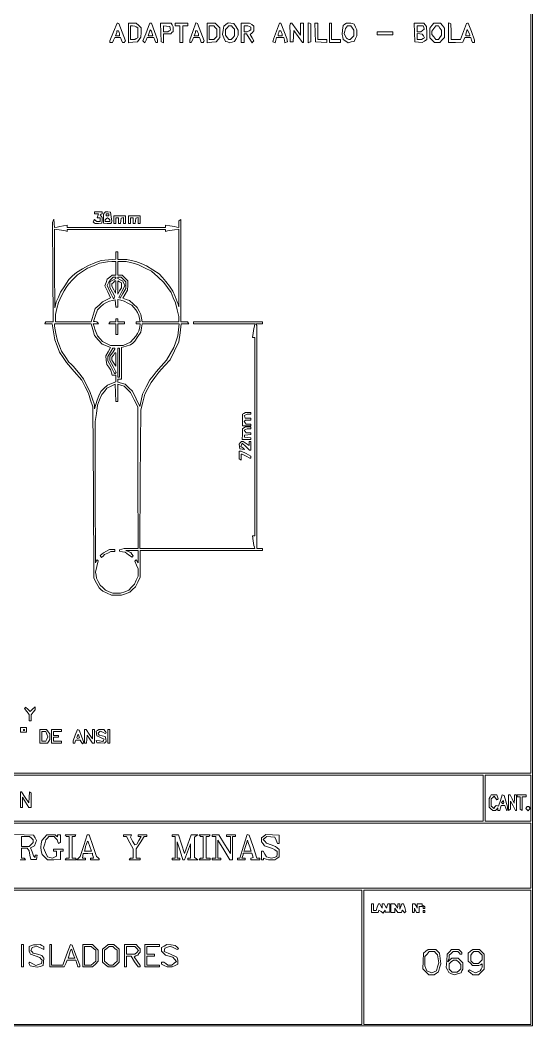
# Paper-space layout 'AN-14-DGE-069' of a CAD drawing. Header units: metres, sheet in millimetres. Extents: x 12 to 194, y 4 to 291.
# Drawn here: x 126.7 to 193.5, y 25.2 to 156.2 of the extents above; entities that cross this region are included whole.
import ezdxf

# ---------------------------------------------------------------- set-up
doc = ezdxf.new("R2010")
doc.units = ezdxf.units.M
doc.layers.add('DGE_CONTORNOS', color=7, linetype='Continuous', lineweight=0)
doc.layers.add('DGE_DATOS', color=7, linetype='Continuous', lineweight=0)

# ---------------------------------------------------------------- blocks, each defined once
blk = doc.blocks.new('LP_REF_DGE_MT_069')
at = {"layer": 'DGE_CONTORNOS'}
for points in [[(30.21, 147.41), (30.24, 25.21), (111.85, 25.21), (193.47, 25.21), (193.5, 147.41), (193.53, 269.61), (111.85, 269.61), (30.18, 269.61)], [(193.28, 163.73), (193.28, 58.1), (118.51, 58.1), (43.74, 58.1), (43.74, 163.73), (43.74, 269.36), (118.51, 269.36), (193.28, 269.36)], [(138.87, 154.66), (138.4, 153.51), (138.4, 153.39), (138.4, 153.27), (138.57, 153.27), (138.74, 153.27), (138.89, 153.59), (139.03, 153.91), (139.42, 153.91), (139.8, 153.91), (139.92, 153.59), (140.05, 153.27), (140.17, 153.27), (140.29, 153.27), (140.36, 153.39), (140.43, 153.5), (140, 154.62), (139.57, 155.74), (139.45, 155.77), (139.34, 155.81)], [(139.59, 154.59), (139.67, 154.39), (139.67, 154.28), (139.67, 154.16), (139.4, 154.16), (139.14, 154.16), (139.21, 154.36), (139.29, 154.56), (139.29, 154.68), (139.29, 154.79), (139.4, 154.79), (139.52, 154.79)], [(140.81, 154.52), (140.81, 153.24), (141.4, 153.31), (141.99, 153.37), (142.22, 153.67), (142.45, 153.97), (142.46, 154.58), (142.46, 155.19), (142.15, 155.5), (141.84, 155.81), (141.32, 155.81), (140.81, 155.81)], [(141.83, 155.3), (142.02, 155.18), (142.02, 154.54), (142.02, 153.9), (141.83, 153.78), (141.64, 153.66), (141.35, 153.65), (141.07, 153.65), (141.07, 154.54), (141.07, 155.43), (141.35, 155.43), (141.64, 155.42)], [(143.51, 155.59), (143.43, 155.36), (143.07, 154.42), (142.71, 153.47), (142.83, 153.35), (142.95, 153.23), (143.11, 153.57), (143.26, 153.91), (143.69, 153.91), (144.11, 153.91), (144.26, 153.59), (144.4, 153.27), (144.51, 153.27), (144.61, 153.27), (144.61, 153.45), (144.61, 153.63), (144.22, 154.72), (143.82, 155.81), (143.71, 155.81), (143.59, 155.81)], [(143.91, 154.44), (144, 154.16), (143.68, 154.16), (143.37, 154.16), (143.51, 154.54), (143.65, 154.92), (143.74, 154.82), (143.82, 154.73)], [(145.02, 154.58), (145.06, 153.36), (145.22, 153.3), (145.37, 153.25), (145.37, 153.83), (145.37, 154.41), (145.86, 154.41), (146.34, 154.41), (146.49, 154.57), (146.64, 154.72), (146.64, 155.02), (146.64, 155.32), (146.51, 155.56), (146.38, 155.81), (145.68, 155.81), (144.98, 155.81)], [(146.24, 155.13), (146.29, 154.89), (146.12, 154.78), (145.94, 154.67), (145.66, 154.67), (145.37, 154.67), (145.37, 155.05), (145.37, 155.44), (145.78, 155.4), (146.2, 155.36)], [(146.89, 155.62), (146.89, 155.43), (147.21, 155.43), (147.53, 155.43), (147.53, 154.35), (147.53, 153.27), (147.72, 153.27), (147.91, 153.27), (147.91, 154.35), (147.91, 155.43), (148.23, 155.43), (148.54, 155.43), (148.54, 155.62), (148.54, 155.81), (147.72, 155.81), (146.89, 155.81)], [(149.19, 154.72), (148.8, 153.63), (148.8, 153.45), (148.8, 153.27), (148.9, 153.27), (149.01, 153.27), (149.15, 153.59), (149.3, 153.91), (149.68, 153.91), (150.07, 153.91), (150.19, 153.59), (150.31, 153.27), (150.43, 153.27), (150.55, 153.27), (150.63, 153.39), (150.7, 153.5), (150.26, 154.62), (149.83, 155.74), (149.71, 155.78), (149.59, 155.82)], [(149.86, 154.59), (149.94, 154.39), (149.94, 154.28), (149.94, 154.16), (149.67, 154.16), (149.4, 154.16), (149.48, 154.36), (149.56, 154.56), (149.56, 154.68), (149.56, 154.79), (149.67, 154.79), (149.78, 154.79)], [(151.08, 154.52), (151.08, 153.24), (151.67, 153.31), (152.27, 153.37), (152.5, 153.65), (152.72, 153.93), (152.72, 154.56), (152.72, 155.19), (152.41, 155.5), (152.1, 155.81), (151.59, 155.81), (151.08, 155.81)], [(152.14, 155.23), (152.34, 155.03), (152.34, 154.54), (152.34, 154.05), (152.14, 153.85), (151.95, 153.65), (151.64, 153.65), (151.33, 153.65), (151.33, 154.54), (151.33, 155.43), (151.64, 155.43), (151.95, 155.43)], [(153.52, 155.62), (153.25, 155.42), (153.16, 154.88), (153.08, 154.33), (153.27, 153.88), (153.46, 153.42), (153.74, 153.34), (154.01, 153.25), (154.32, 153.33), (154.63, 153.41), (154.88, 153.81), (155.13, 154.22), (155.13, 154.55), (155.13, 154.88), (154.84, 155.31), (154.55, 155.74), (154.18, 155.78), (153.8, 155.82)], [(154.43, 155.23), (154.63, 155.03), (154.63, 154.57), (154.63, 154.12), (154.42, 153.88), (154.21, 153.65), (154.04, 153.65), (153.88, 153.65), (153.68, 153.93), (153.48, 154.22), (153.48, 154.59), (153.48, 154.96), (153.69, 155.2), (153.9, 155.43), (154.07, 155.43), (154.23, 155.43)], [(155.51, 154.54), (155.51, 153.27), (155.7, 153.27), (155.89, 153.27), (155.89, 153.84), (155.89, 154.41), (156.05, 154.41), (156.21, 154.41), (156.57, 153.83), (156.92, 153.24), (157.05, 153.36), (157.18, 153.49), (156.93, 153.9), (156.68, 154.31), (156.92, 154.55), (157.16, 154.79), (157.16, 155.1), (157.16, 155.41), (156.88, 155.61), (156.6, 155.81), (156.05, 155.81), (155.51, 155.81)], [(156.58, 155.35), (156.78, 155.27), (156.78, 155.1), (156.78, 154.93), (156.53, 154.8), (156.29, 154.67), (156.09, 154.67), (155.89, 154.67), (155.89, 155.05), (155.89, 155.43), (156.14, 155.43), (156.38, 155.43)], [(160.1, 154.76), (159.71, 153.72), (159.67, 153.54), (159.63, 153.37), (159.78, 153.31), (159.94, 153.25), (160.02, 153.58), (160.1, 153.91), (160.58, 153.91), (161.06, 153.91), (161.14, 153.58), (161.22, 153.25), (161.38, 153.31), (161.53, 153.36), (161.49, 153.58), (161.45, 153.8), (161.07, 154.8), (160.69, 155.81), (160.59, 155.81), (160.49, 155.81)], [(160.76, 154.59), (160.83, 154.39), (160.83, 154.28), (160.83, 154.16), (160.58, 154.16), (160.33, 154.16), (160.33, 154.28), (160.33, 154.39), (160.4, 154.59), (160.48, 154.79), (160.58, 154.79), (160.68, 154.79)], [(161.9, 155.64), (161.84, 155.47), (161.88, 154.4), (161.91, 153.34), (162.1, 153.34), (162.29, 153.34), (162.33, 154.08), (162.37, 154.83), (162.93, 154.05), (163.5, 153.27), (163.56, 153.27), (163.62, 153.27), (163.62, 154.54), (163.62, 155.81), (163.43, 155.81), (163.24, 155.81), (163.24, 155.02), (163.24, 154.24), (162.67, 155.02), (162.1, 155.81), (162.03, 155.81), (161.97, 155.81)], [(164.26, 154.54), (164.26, 153.25), (164.42, 153.3), (164.57, 153.36), (164.57, 154.54), (164.57, 155.72), (164.42, 155.78), (164.26, 155.83)], [(165.17, 154.57), (165.21, 153.34), (165.94, 153.3), (166.66, 153.26), (166.66, 153.46), (166.66, 153.65), (166.09, 153.65), (165.52, 153.65), (165.52, 154.73), (165.52, 155.81), (165.33, 155.81), (165.13, 155.81)], [(167.04, 154.54), (167.04, 153.27), (167.74, 153.27), (168.44, 153.27), (168.44, 153.46), (168.44, 153.65), (167.87, 153.65), (167.3, 153.65), (167.3, 154.73), (167.3, 155.81), (167.17, 155.81), (167.04, 155.81)], [(169.02, 155.64), (168.79, 155.48), (168.73, 154.89), (168.66, 154.3), (168.74, 153.98), (168.82, 153.66), (169.13, 153.45), (169.44, 153.25), (169.83, 153.34), (170.22, 153.42), (170.41, 153.78), (170.59, 154.15), (170.59, 154.54), (170.59, 154.93), (170.41, 155.29), (170.22, 155.65), (170.02, 155.73), (169.81, 155.81), (169.53, 155.81), (169.25, 155.81)], [(170.02, 155.15), (170.21, 154.86), (170.21, 154.51), (170.21, 154.16), (169.96, 153.91), (169.71, 153.65), (169.61, 153.65), (169.52, 153.66), (169.38, 153.75), (169.24, 153.84), (169.08, 154.14), (168.92, 154.44), (169.01, 154.77), (169.09, 155.11), (169.22, 155.27), (169.36, 155.43), (169.59, 155.43), (169.82, 155.43)], [(173.25, 154.48), (173.25, 154.29), (174.27, 154.29), (175.28, 154.29), (175.28, 154.48), (175.28, 154.67), (174.27, 154.67), (173.25, 154.67)], [(178.1, 154.57), (178.13, 153.34), (178.62, 153.3), (179.1, 153.26), (179.4, 153.45), (179.7, 153.65), (179.69, 154.51), (179.68, 155.36), (179.49, 155.59), (179.3, 155.81), (178.68, 155.81), (178.06, 155.81)], [(179.3, 155.22), (179.38, 155.01), (179.14, 154.84), (178.91, 154.67), (178.68, 154.67), (178.45, 154.67), (178.45, 155.05), (178.45, 155.43), (178.83, 155.43), (179.22, 155.43)], [(180.36, 155.47), (180.1, 155.14), (180.1, 154.52), (180.1, 153.89), (180.41, 153.58), (180.72, 153.27), (181.05, 153.27), (181.38, 153.27), (181.69, 153.61), (182, 153.94), (182, 154.54), (182, 155.14), (181.74, 155.47), (181.47, 155.81), (181.05, 155.81), (180.62, 155.81)], [(181.42, 155.15), (181.62, 154.86), (181.62, 154.54), (181.62, 154.22), (181.42, 153.93), (181.22, 153.65), (181.05, 153.65), (180.88, 153.65), (180.61, 153.99), (180.35, 154.32), (180.35, 154.54), (180.35, 154.76), (180.61, 155.09), (180.88, 155.43), (181.05, 155.43), (181.22, 155.43)], [(182.51, 154.55), (182.51, 153.27), (183.44, 153.29), (184.38, 153.3), (184.52, 153.6), (184.65, 153.91), (185.04, 153.91), (185.43, 153.91), (185.55, 153.59), (185.67, 153.27), (185.8, 153.27), (185.93, 153.27), (185.93, 153.43), (185.93, 153.59), (185.52, 154.7), (185.1, 155.8), (184.99, 155.77), (184.87, 155.73), (184.48, 154.69), (184.09, 153.66), (183.49, 153.65), (182.9, 153.65), (182.86, 154.69), (182.82, 155.72), (182.66, 155.78), (182.51, 155.83)], [(185.29, 154.25), (185.29, 154.16), (185.04, 154.16), (184.79, 154.16), (184.79, 154.25), (184.79, 154.35), (184.87, 154.65), (184.95, 154.95), (185.12, 154.65), (185.28, 154.35)], [(179.26, 154.12), (179.4, 153.9), (179.21, 153.78), (179.02, 153.66), (178.74, 153.65), (178.45, 153.65), (178.45, 154.04), (178.45, 154.43), (178.79, 154.39), (179.12, 154.35)], [(136.38, 131.09), (136.38, 130.97), (136.64, 130.97), (136.9, 130.97), (136.82, 130.71), (136.74, 130.46), (136.94, 130.46), (137.14, 130.46), (137.14, 130.21), (137.14, 129.95), (136.91, 129.95), (136.68, 129.95), (136.54, 130.09), (136.4, 130.23), (136.31, 130.08), (136.22, 129.93), (136.35, 129.81), (136.47, 129.68), (136.9, 129.72), (137.33, 129.76), (137.37, 130.12), (137.41, 130.48), (137.27, 130.65), (137.12, 130.82), (137.26, 130.9), (137.39, 130.98), (137.39, 131.1), (137.39, 131.22), (136.88, 131.22), (136.38, 131.22)], [(137.69, 131.07), (137.56, 130.9), (137.57, 130.33), (137.58, 129.76), (138.06, 129.72), (138.53, 129.69), (138.59, 129.85), (138.66, 130.02), (138.56, 130.59), (138.46, 131.16), (138.14, 131.2), (137.81, 131.23)], [(131.01, 130.07), (130.91, 129.86), (130.95, 123.38), (130.99, 116.9), (130.52, 116.9), (130.05, 116.9), (129.98, 116.77), (129.9, 116.65), (130.39, 116.65), (130.88, 116.65), (131.05, 115.6), (131.22, 114.56), (131.52, 113.75), (131.82, 112.95), (132.29, 112.27), (132.76, 111.6), (133.75, 110.44), (134.73, 109.28), (135.16, 108.44), (135.59, 107.59), (135.88, 106.7), (136.18, 105.81), (136.25, 94.66), (136.31, 83.51), (136.65, 82.87), (136.98, 82.24), (137.22, 82.02), (137.46, 81.81), (138.03, 81.55), (138.59, 81.29), (139.24, 81.29), (139.89, 81.29), (140.45, 81.48), (141, 81.68), (141.36, 82.02), (141.73, 82.37), (142.03, 83), (142.33, 83.63), (142.33, 85.38), (142.33, 87.12), (150.32, 87.12), (158.3, 87.12), (158.3, 87.25), (158.3, 87.37), (157.92, 87.37), (157.55, 87.37), (157.55, 101.89), (157.55, 116.4), (157.47, 116.53), (157.4, 116.65), (157.85, 116.65), (158.3, 116.65), (158.3, 116.77), (158.3, 116.9), (153.8, 116.9), (149.3, 116.9), (149.3, 116.77), (149.3, 116.65), (153.31, 116.65), (157.31, 116.65), (157.23, 116.33), (157.15, 116.01), (157.08, 115.44), (157, 114.87), (157.14, 114.87), (157.29, 114.87), (157.29, 101.95), (157.29, 89.02), (157.14, 89.02), (157, 89.02), (157.08, 88.38), (157.17, 87.75), (157.24, 87.56), (157.31, 87.37), (149.81, 87.37), (142.32, 87.37), (142.36, 96.4), (142.41, 105.43), (142.69, 106.45), (142.97, 107.46), (143.36, 108.22), (143.76, 108.98), (144.26, 109.66), (144.77, 110.33), (145.5, 111.15), (146.24, 111.96), (146.81, 113.13), (147.39, 114.31), (147.55, 115.48), (147.7, 116.65), (148.19, 116.65), (148.68, 116.65), (148.61, 116.77), (148.53, 116.9), (148.09, 116.9), (147.66, 116.9), (147.66, 123.56), (147.66, 130.22), (147.53, 130.14), (147.4, 130.07), (147.4, 129.62), (147.4, 129.17), (147.12, 129.23), (146.83, 129.3), (146.23, 129.39), (145.63, 129.48), (145.63, 129.33), (145.63, 129.19), (139.23, 129.19), (132.83, 129.19), (132.83, 129.33), (132.83, 129.48), (132.35, 129.39), (131.88, 129.31), (131.54, 129.24), (131.2, 129.18), (131.15, 129.72), (131.11, 130.27)], [(138.4, 130.07), (138.4, 129.95), (138.09, 129.95), (137.77, 129.95), (137.77, 130.06), (137.77, 130.16), (137.92, 130.31), (138.07, 130.46), (138.24, 130.32), (138.4, 130.18)], [(138.28, 130.84), (138.28, 130.71), (138.09, 130.71), (137.9, 130.71), (137.9, 130.84), (137.9, 130.97), (138.09, 130.97), (138.28, 130.97)], [(138.91, 130.21), (138.91, 129.7), (139.04, 129.7), (139.16, 129.7), (139.16, 130.08), (139.16, 130.46), (139.35, 130.46), (139.54, 130.46), (139.54, 130.08), (139.54, 129.7), (139.66, 129.7), (139.78, 129.7), (139.82, 130.04), (139.86, 130.38), (140.02, 130.43), (140.18, 130.48), (140.18, 130.09), (140.18, 129.7), (140.3, 129.7), (140.43, 129.7), (140.43, 130.21), (140.43, 130.71), (139.67, 130.71), (138.91, 130.71)], [(140.81, 130.21), (140.81, 129.7), (140.94, 129.7), (141.07, 129.7), (141.07, 130.08), (141.07, 130.46), (141.26, 130.46), (141.45, 130.46), (141.45, 130.08), (141.45, 129.7), (141.56, 129.7), (141.68, 129.7), (141.72, 130.04), (141.76, 130.38), (141.92, 130.43), (142.08, 130.48), (142.08, 130.09), (142.08, 129.7), (142.21, 129.7), (142.33, 129.7), (142.33, 130.21), (142.33, 130.71), (141.57, 130.71), (140.81, 130.71)], [(132.61, 128.73), (132.83, 128.67), (132.83, 128.8), (132.83, 128.94), (139.23, 128.94), (145.63, 128.94), (145.63, 128.8), (145.63, 128.66), (145.91, 128.73), (146.2, 128.8), (146.8, 128.88), (147.4, 128.97), (147.39, 123.92), (147.38, 118.87), (147.28, 119.18), (147.18, 119.5), (146.9, 120.19), (146.62, 120.88), (146.17, 121.52), (145.71, 122.16), (145.26, 122.65), (144.8, 123.14), (143.98, 123.67), (143.16, 124.2), (142.46, 124.48), (141.76, 124.75), (141.19, 124.88), (140.62, 125.01), (140.02, 125.01), (139.42, 125.01), (139.42, 125.52), (139.42, 126.03), (139.29, 126.03), (139.16, 126.03), (139.16, 125.54), (139.16, 125.05), (138.22, 124.97), (137.28, 124.89), (136.43, 124.57), (135.59, 124.25), (134.81, 123.79), (134.03, 123.33), (133.54, 122.87), (133.05, 122.41), (132.51, 121.59), (131.98, 120.77), (131.69, 120.13), (131.4, 119.5), (131.3, 119.12), (131.21, 118.74), (131.19, 123.85), (131.18, 128.97), (131.78, 128.88), (132.38, 128.8)], [(139.16, 123.87), (139.16, 122.98), (138.93, 122.98), (138.69, 122.98), (138.37, 122.73), (138.04, 122.47), (137.9, 122.03), (137.75, 121.58), (138.12, 120.79), (138.49, 120), (137.97, 119.75), (137.45, 119.5), (136.98, 119.07), (136.5, 118.64), (136.24, 117.77), (135.97, 116.9), (133.64, 116.9), (131.31, 116.9), (131.31, 117.38), (131.31, 117.85), (131.5, 118.63), (131.68, 119.42), (132.05, 120.18), (132.42, 120.94), (132.7, 121.36), (132.99, 121.78), (133.58, 122.39), (134.16, 123.01), (134.82, 123.44), (135.49, 123.87), (136.27, 124.2), (137.05, 124.52), (137.57, 124.63), (138.09, 124.73), (138.63, 124.74), (139.16, 124.76)], [(141.26, 124.56), (142.02, 124.36), (142.93, 123.93), (143.84, 123.49), (144.63, 122.76), (145.41, 122.03), (145.9, 121.37), (146.39, 120.72), (146.66, 120.04), (146.93, 119.37), (147.16, 118.48), (147.4, 117.6), (147.4, 117.25), (147.4, 116.9), (145.01, 116.9), (142.61, 116.9), (142.53, 117.37), (142.44, 117.84), (142.2, 118.3), (141.97, 118.76), (141.47, 119.21), (140.97, 119.66), (140.52, 119.82), (140.07, 119.98), (140.39, 120.49), (140.71, 121), (140.72, 121.61), (140.73, 122.22), (140.37, 122.6), (140, 122.98), (139.71, 122.98), (139.42, 122.98), (139.42, 123.87), (139.42, 124.76), (139.96, 124.76), (140.5, 124.76)], [(139.16, 122.64), (139.16, 122.54), (138.78, 122.32), (138.4, 122.11), (138.4, 121.74), (138.4, 121.37), (138.72, 120.78), (139.04, 120.18), (138.95, 120.03), (138.86, 119.89), (138.45, 120.76), (138.03, 121.63), (138.17, 121.89), (138.31, 122.16), (138.57, 122.45), (138.83, 122.73), (139, 122.73), (139.16, 122.73)], [(139.16, 121.43), (139.15, 120.64), (138.91, 121.08), (138.67, 121.53), (138.66, 121.68), (138.66, 121.83), (138.86, 122.02), (139.06, 122.22), (139.11, 122.22), (139.16, 122.22)], [(140.17, 122.42), (140.46, 122.12), (140.46, 121.67), (140.46, 121.23), (140.1, 120.59), (139.74, 119.96), (139.65, 120.02), (139.55, 120.08), (139.95, 120.84), (140.34, 121.59), (140.2, 121.91), (140.06, 122.23), (139.74, 122.37), (139.42, 122.52), (139.42, 122.62), (139.42, 122.73), (139.65, 122.73), (139.88, 122.73)], [(139.92, 121.65), (139.92, 121.34), (139.67, 120.93), (139.42, 120.51), (139.42, 121.37), (139.42, 122.23), (139.67, 122.1), (139.92, 121.96)], [(139.3, 118.8), (139.42, 118.8), (139.42, 119.3), (139.42, 119.79), (139.83, 119.7), (140.24, 119.6), (140.75, 119.34), (141.26, 119.08), (141.53, 118.78), (141.8, 118.48), (141.99, 118.1), (142.18, 117.72), (142.26, 117.31), (142.35, 116.9), (142.09, 116.9), (141.83, 116.9), (141.83, 116.77), (141.83, 116.65), (142.09, 116.65), (142.36, 116.65), (142.28, 116.19), (142.19, 115.74), (141.98, 115.39), (141.76, 115.04), (141.43, 114.65), (141.09, 114.26), (140.6, 114.04), (140.11, 113.83), (139.29, 113.83), (138.47, 113.82), (137.96, 114.08), (137.45, 114.34), (137.12, 114.7), (136.78, 115.06), (136.6, 115.51), (136.42, 115.95), (136.33, 116.3), (136.24, 116.65), (136.59, 116.65), (136.93, 116.65), (136.81, 116.76), (136.69, 116.88), (136.48, 116.92), (136.26, 116.96), (136.52, 117.72), (136.77, 118.48), (137.18, 118.84), (137.58, 119.19), (137.96, 119.4), (138.34, 119.6), (138.72, 119.68), (139.1, 119.76), (139.14, 119.28), (139.18, 118.8)], [(136.17, 115.88), (136.38, 115.12), (136.89, 114.56), (137.4, 114), (137.95, 113.78), (138.49, 113.56), (138.18, 113), (137.87, 112.45), (137.93, 111.9), (137.99, 111.35), (138.25, 110.98), (138.51, 110.61), (138.6, 110.27), (138.68, 109.93), (138.92, 109.93), (139.16, 109.93), (139.16, 109.5), (139.16, 109.08), (138.62, 108.87), (138.07, 108.66), (137.65, 108.25), (137.23, 107.84), (136.97, 107.27), (136.72, 106.7), (136.56, 106.13), (136.39, 105.56), (136.38, 105.82), (136.38, 106.08), (136.08, 106.96), (135.78, 107.84), (135.37, 108.66), (134.95, 109.47), (134.29, 110.3), (133.62, 111.13), (133.34, 111.39), (133.05, 111.64), (132.56, 112.36), (132.08, 113.07), (131.81, 113.75), (131.55, 114.43), (131.37, 115.38), (131.18, 116.33), (131.18, 116.49), (131.18, 116.65), (133.57, 116.65), (135.95, 116.65)], [(139.16, 117.09), (139.16, 116.9), (138.79, 116.9), (138.42, 116.9), (138.34, 116.77), (138.26, 116.65), (138.71, 116.65), (139.16, 116.65), (139.16, 115.95), (139.16, 115.25), (139.29, 115.25), (139.42, 115.25), (139.42, 115.95), (139.42, 116.65), (139.86, 116.65), (140.3, 116.65), (140.3, 116.77), (140.3, 116.9), (139.86, 116.9), (139.42, 116.9), (139.42, 117.09), (139.42, 117.28), (139.29, 117.28), (139.16, 117.28)], [(147.34, 115.86), (147.25, 115.06), (147, 114.3), (146.75, 113.54), (146.26, 112.72), (145.78, 111.89), (145.1, 111.13), (144.42, 110.37), (144.02, 109.86), (143.62, 109.35), (143.13, 108.41), (142.63, 107.46), (142.46, 106.66), (142.29, 105.86), (141.83, 106.86), (141.36, 107.85), (140.87, 108.32), (140.39, 108.79), (139.9, 108.92), (139.42, 109.05), (139.42, 109.24), (139.42, 109.42), (139.67, 109.42), (139.92, 109.42), (139.92, 111.49), (139.92, 113.55), (140.5, 113.72), (141.07, 113.89), (141.37, 114.12), (141.67, 114.36), (142.06, 114.97), (142.45, 115.57), (142.53, 116.11), (142.62, 116.65), (145.02, 116.65), (147.43, 116.65)], [(139.04, 113.41), (139.04, 113.34), (138.72, 112.87), (138.4, 112.41), (138.4, 112.14), (138.4, 111.87), (138.81, 111.09), (139.21, 110.31), (139.12, 110.23), (139.04, 110.14), (139.01, 110.19), (138.97, 110.25), (138.56, 111.03), (138.15, 111.81), (138.15, 112.1), (138.15, 112.38), (138.47, 112.93), (138.79, 113.48), (138.92, 113.48), (139.04, 113.48)], [(139.16, 111.99), (139.16, 111.13), (138.91, 111.51), (138.66, 111.89), (138.66, 112.09), (138.66, 112.28), (138.85, 112.56), (139.05, 112.85), (139.11, 112.85), (139.16, 112.85)], [(139.67, 111.58), (139.67, 109.68), (139.54, 109.68), (139.42, 109.68), (139.42, 111.58), (139.42, 113.48), (139.54, 113.48), (139.67, 113.48)], [(139.3, 106.51), (139.42, 106.51), (139.42, 107.64), (139.42, 108.78), (139.83, 108.64), (140.24, 108.5), (140.66, 108.11), (141.08, 107.71), (141.55, 106.76), (142.02, 105.81), (142.05, 96.59), (142.09, 87.37), (141.17, 87.37), (140.24, 87.37), (139.96, 87.29), (139.67, 87.22), (139.67, 87.12), (139.67, 87.02), (140.02, 86.95), (140.37, 86.88), (140.84, 86.56), (141.31, 86.24), (141.37, 86.33), (141.42, 86.42), (141.26, 86.64), (141.11, 86.86), (140.8, 86.98), (140.49, 87.1), (141.29, 87.11), (142.08, 87.12), (142.08, 86.33), (142.08, 85.53), (141.96, 85.72), (141.84, 85.91), (141.75, 85.82), (141.67, 85.74), (141.87, 85.22), (142.08, 84.71), (142.08, 84.23), (142.07, 83.76), (141.83, 83.25), (141.59, 82.75), (141.23, 82.35), (140.88, 81.96), (140.33, 81.75), (139.79, 81.54), (139.28, 81.54), (138.78, 81.54), (138.3, 81.74), (137.83, 81.94), (137.47, 82.28), (137.11, 82.62), (136.89, 83.06), (136.67, 83.51), (136.59, 83.91), (136.51, 84.31), (136.7, 85.04), (136.89, 85.76), (136.82, 85.83), (136.74, 85.91), (136.62, 85.72), (136.51, 85.53), (136.5, 94.73), (136.5, 103.92), (136.64, 104.98), (136.77, 106.04), (137.06, 106.74), (137.36, 107.43), (137.68, 107.84), (138.01, 108.25), (138.55, 108.52), (139.1, 108.79), (139.14, 107.65), (139.17, 106.51)], [(155.87, 104.98), (155.66, 104.86), (155.67, 104.1), (155.68, 103.34), (156.23, 103.34), (156.78, 103.34), (156.78, 103.47), (156.78, 103.59), (156.48, 103.59), (156.18, 103.59), (156.04, 103.76), (155.89, 103.93), (155.98, 104.02), (156.06, 104.1), (156.42, 104.1), (156.78, 104.1), (156.78, 104.23), (156.78, 104.35), (156.41, 104.35), (156.05, 104.35), (155.98, 104.53), (155.91, 104.71), (156.1, 104.79), (156.29, 104.86), (156.54, 104.86), (156.78, 104.86), (156.78, 104.99), (156.78, 105.11), (156.43, 105.11), (156.08, 105.11)], [(155.87, 103.08), (155.67, 102.96), (155.66, 102.26), (155.65, 101.57), (156.21, 101.57), (156.78, 101.57), (156.78, 101.68), (156.78, 101.8), (156.37, 101.84), (155.96, 101.88), (155.96, 102.01), (155.96, 102.14), (156.37, 102.18), (156.78, 102.22), (156.78, 102.33), (156.78, 102.45), (156.48, 102.45), (156.18, 102.45), (156.03, 102.63), (155.89, 102.8), (156.09, 102.88), (156.29, 102.96), (156.54, 102.96), (156.78, 102.96), (156.78, 103.09), (156.78, 103.21), (156.43, 103.21), (156.08, 103.21)], [(155.39, 101.13), (155.24, 100.95), (155.28, 100.65), (155.32, 100.36), (155.64, 100.33), (155.96, 100.29), (155.72, 100.48), (155.48, 100.67), (155.56, 100.88), (155.65, 101.1), (156.12, 100.64), (156.6, 100.17), (156.69, 100.17), (156.78, 100.17), (156.78, 100.74), (156.78, 101.31), (156.65, 101.31), (156.53, 101.31), (156.53, 101.05), (156.53, 100.79), (156.16, 101.05), (155.79, 101.31), (155.67, 101.31), (155.54, 101.31)], [(155.26, 99.55), (155.26, 99.05), (155.39, 98.97), (155.51, 98.89), (155.51, 99.28), (155.51, 99.67), (155.58, 99.67), (155.65, 99.67), (156.15, 99.41), (156.64, 99.16), (156.71, 99.16), (156.78, 99.16), (156.78, 99.28), (156.78, 99.41), (156.15, 99.73), (155.52, 100.05), (155.39, 100.05), (155.26, 100.05)], [(137.96, 87.03), (137.58, 86.83), (137.36, 86.64), (137.14, 86.45), (137.22, 86.33), (137.29, 86.22), (137.5, 86.4), (137.71, 86.58), (138.11, 86.79), (138.52, 86.99), (138.78, 86.99), (139.04, 86.99), (139.04, 87.12), (139.04, 87.25), (138.69, 87.24), (138.34, 87.24)], [(127.34, 66.64), (127.26, 66.56), (127.57, 66.15), (127.89, 65.74), (127.89, 65.34), (127.89, 64.94), (128.01, 64.94), (128.14, 64.94), (128.14, 65.33), (128.14, 65.72), (128.39, 66.05), (128.65, 66.37), (128.65, 66.56), (128.65, 66.76), (128.33, 66.46), (128.01, 66.16), (127.72, 66.44), (127.42, 66.72)], [(126.74, 63.76), (126.74, 63.46), (127.12, 63.45), (127.51, 63.44), (127.51, 63.75), (127.51, 64.05), (127.12, 64.05), (126.74, 64.05)], [(127.25, 63.74), (127.25, 63.67), (127.19, 63.67), (127.12, 63.67), (127.12, 63.74), (127.12, 63.8), (127.19, 63.8), (127.25, 63.8)], [(129.28, 62.91), (129.28, 62.03), (129.78, 62.03), (130.28, 62.03), (130.42, 62.27), (130.55, 62.52), (130.55, 62.88), (130.55, 63.24), (130.35, 63.52), (130.15, 63.8), (129.72, 63.8), (129.28, 63.8)], [(130.18, 63.2), (130.31, 62.86), (130.18, 62.57), (130.05, 62.28), (129.79, 62.28), (129.53, 62.28), (129.53, 62.91), (129.53, 63.55), (129.79, 63.55), (130.05, 63.55)], [(130.8, 62.91), (130.8, 62.03), (131.43, 62.03), (132.07, 62.03), (132.07, 62.15), (132.07, 62.28), (131.56, 62.28), (131.05, 62.28), (131.05, 62.53), (131.05, 62.79), (131.37, 62.79), (131.69, 62.79), (131.69, 62.91), (131.69, 63.04), (131.37, 63.04), (131.05, 63.04), (131.05, 63.29), (131.05, 63.55), (131.56, 63.55), (132.07, 63.55), (132.07, 63.67), (132.07, 63.8), (131.43, 63.8), (130.8, 63.8)], [(133.87, 63.07), (133.59, 62.33), (133.59, 62.18), (133.59, 62.03), (133.7, 62.03), (133.81, 62.03), (133.89, 62.22), (133.96, 62.41), (134.24, 62.41), (134.51, 62.41), (134.67, 62.18), (134.83, 61.96), (134.91, 62.04), (134.99, 62.11), (134.68, 62.92), (134.38, 63.73), (134.27, 63.76), (134.16, 63.8)], [(134.32, 62.68), (134.21, 62.63), (134.15, 62.69), (134.09, 62.75), (134.18, 62.98), (134.27, 63.21), (134.35, 62.97), (134.44, 62.72)], [(135.11, 62.91), (135.11, 62.03), (135.23, 62.03), (135.35, 62.03), (135.39, 62.56), (135.43, 63.09), (135.78, 62.56), (136.13, 62.03), (136.25, 62.03), (136.38, 62.03), (136.38, 62.91), (136.38, 63.8), (136.25, 63.8), (136.12, 63.8), (136.12, 63.2), (136.12, 62.6), (135.71, 63.19), (135.3, 63.79), (135.2, 63.8), (135.11, 63.8)], [(136.78, 63.69), (136.61, 63.58), (136.65, 63.28), (136.69, 62.98), (137.17, 62.75), (137.65, 62.53), (137.57, 62.39), (137.48, 62.25), (137.05, 62.32), (136.61, 62.39), (136.66, 62.24), (136.71, 62.09), (137.19, 62.05), (137.68, 62.01), (137.8, 62.13), (137.93, 62.26), (137.85, 62.58), (137.77, 62.89), (137.39, 62.98), (137.01, 63.06), (136.93, 63.19), (136.85, 63.32), (136.99, 63.45), (137.13, 63.59), (137.47, 63.44), (137.8, 63.28), (137.87, 63.35), (137.93, 63.41), (137.77, 63.61), (137.61, 63.8), (137.28, 63.8), (136.95, 63.8)], [(138.15, 62.91), (138.15, 62.03), (138.28, 62.03), (138.4, 62.03), (138.4, 62.91), (138.4, 63.8), (138.28, 63.8), (138.15, 63.8)], [(187.07, 54.87), (187.07, 51.89), (124.59, 51.89), (62.11, 51.89), (62.11, 54.87), (62.11, 57.84), (124.59, 57.84), (187.07, 57.84)], [(193.28, 54.87), (193.28, 51.89), (190.3, 51.89), (187.32, 51.89), (187.32, 54.87), (187.32, 57.84), (190.3, 57.84), (193.28, 57.84)], [(126.74, 54.68), (126.74, 53.66), (126.87, 53.66), (127, 53.66), (127, 54.33), (127, 54.99), (127.41, 54.33), (127.82, 53.66), (127.98, 53.66), (128.14, 53.66), (128.14, 54.6), (128.14, 55.55), (128.02, 55.62), (127.9, 55.7), (127.86, 54.97), (127.82, 54.25), (127.35, 54.97), (126.87, 55.69), (126.81, 55.69), (126.74, 55.69)], [(187.96, 55.06), (187.83, 54.82), (187.83, 54.26), (187.83, 53.7), (188.06, 53.49), (188.29, 53.28), (188.48, 53.28), (188.66, 53.28), (188.82, 53.43), (188.97, 53.59), (188.97, 53.43), (188.97, 53.28), (189.09, 53.28), (189.22, 53.28), (189.3, 53.6), (189.38, 53.92), (189.62, 53.92), (189.86, 53.92), (190.01, 53.57), (190.15, 53.22), (190.2, 53.47), (190.24, 53.73), (190.01, 54.48), (189.78, 55.23), (189.65, 55.27), (189.52, 55.32), (189.29, 54.56), (189.06, 53.81), (188.91, 53.87), (188.76, 53.93), (188.59, 53.73), (188.43, 53.53), (188.26, 53.68), (188.08, 53.82), (188.08, 54.3), (188.08, 54.77), (188.29, 54.94), (188.49, 55.11), (188.66, 54.87), (188.84, 54.63), (188.92, 54.71), (188.99, 54.78), (188.91, 55.05), (188.83, 55.31), (188.46, 55.31), (188.09, 55.31)], [(190.36, 54.29), (190.36, 53.27), (190.49, 53.34), (190.62, 53.42), (190.62, 53.95), (190.63, 54.49), (190.94, 53.88), (191.25, 53.28), (191.32, 53.28), (191.38, 53.28), (191.38, 54.3), (191.38, 55.31), (191.25, 55.31), (191.12, 55.31), (191.12, 54.77), (191.11, 54.23), (190.84, 54.77), (190.57, 55.31), (190.46, 55.31), (190.36, 55.31)], [(191.5, 55.18), (191.5, 55.06), (191.69, 55.06), (191.88, 55.06), (191.88, 54.24), (191.88, 53.42), (192.01, 53.34), (192.14, 53.27), (192.14, 54.16), (192.14, 55.06), (192.39, 55.06), (192.64, 55.06), (192.64, 55.18), (192.64, 55.31), (192.07, 55.31), (191.5, 55.31)], [(189.68, 54.2), (189.6, 54.13), (189.53, 54.2), (189.45, 54.28), (189.55, 54.44), (189.65, 54.6), (189.7, 54.44), (189.76, 54.28)], [(192.7, 53.65), (192.62, 53.51), (192.76, 53.37), (192.9, 53.23), (193.04, 53.37), (193.18, 53.51), (193.09, 53.65), (193.01, 53.79), (192.9, 53.79), (192.79, 53.79)], [(193.28, 47.39), (193.28, 43.14), (118.51, 43.14), (43.74, 43.14), (43.74, 47.39), (43.74, 51.63), (118.51, 51.63), (193.28, 51.63)], [(128.16, 49.65), (128.39, 49.44), (128.39, 49.27), (128.39, 49.1), (128.14, 48.85), (127.89, 48.59), (127.38, 48.59), (126.87, 48.59), (126.87, 49.23), (126.87, 49.86), (127.4, 49.86), (127.93, 49.86)], [(129.87, 49.73), (129.54, 49.35), (129.46, 48.91), (129.38, 48.47), (129.46, 48), (129.55, 47.54), (129.91, 47.18), (130.26, 46.83), (131.1, 46.84), (131.94, 46.86), (131.94, 47.41), (131.94, 47.96), (132.13, 47.96), (132.32, 47.96), (132.32, 48.09), (132.32, 48.21), (131.69, 48.21), (131.05, 48.21), (131.05, 48.09), (131.05, 47.96), (131.24, 47.96), (131.43, 47.96), (131.43, 47.65), (131.43, 47.33), (131.17, 47.19), (130.9, 47.05), (130.59, 47.13), (130.27, 47.21), (130.02, 47.79), (129.76, 48.38), (129.91, 48.9), (130.06, 49.42), (130.26, 49.64), (130.46, 49.86), (130.8, 49.86), (131.14, 49.86), (131.33, 49.64), (131.52, 49.42), (131.6, 49.19), (131.69, 48.96), (131.81, 49.04), (131.94, 49.11), (131.94, 49.61), (131.94, 50.11), (131.75, 50.11), (131.56, 50.11), (131.56, 49.96), (131.56, 49.81), (131.41, 49.96), (131.26, 50.11), (130.72, 50.11), (130.19, 50.11)], [(132.64, 49.99), (132.72, 49.86), (132.9, 49.86), (133.08, 49.86), (133.08, 48.47), (133.08, 47.07), (132.9, 47.07), (132.72, 47.07), (132.64, 46.95), (132.56, 46.82), (133.26, 46.82), (133.97, 46.82), (133.97, 46.95), (133.97, 47.07), (133.71, 47.07), (133.46, 47.07), (133.46, 48.47), (133.46, 49.86), (133.64, 49.86), (133.83, 49.86), (133.9, 49.99), (133.98, 50.11), (133.27, 50.11), (132.56, 50.11)], [(134.99, 48.7), (134.54, 47.28), (134.3, 47.05), (134.05, 46.82), (134.64, 46.82), (135.24, 46.82), (135.24, 46.95), (135.24, 47.07), (135.04, 47.07), (134.84, 47.07), (134.88, 47.36), (134.92, 47.64), (135.52, 47.68), (136.12, 47.72), (136.12, 47.6), (136.12, 47.47), (136.2, 47.27), (136.28, 47.07), (136.07, 47.07), (135.87, 47.07), (135.87, 46.95), (135.87, 46.82), (136.44, 46.82), (137.01, 46.82), (137.01, 46.9), (137.01, 46.98), (136.84, 47.12), (136.66, 47.26), (136.18, 48.69), (135.7, 50.11), (135.56, 50.11), (135.43, 50.11)], [(140.18, 49.99), (140.18, 49.86), (140.36, 49.86), (140.55, 49.86), (141, 49.06), (141.45, 48.25), (141.45, 47.66), (141.45, 47.07), (141.26, 47.07), (141.08, 47.07), (141, 46.95), (140.92, 46.82), (141.63, 46.82), (142.33, 46.82), (142.33, 46.95), (142.33, 47.07), (142.08, 47.07), (141.83, 47.07), (141.83, 47.66), (141.83, 48.26), (142.35, 49.06), (142.87, 49.86), (143.04, 49.86), (143.22, 49.86), (143.22, 49.99), (143.22, 50.11), (142.65, 50.11), (142.08, 50.11), (142.08, 49.99), (142.08, 49.86), (142.28, 49.86), (142.47, 49.86), (142.18, 49.37), (141.89, 48.88), (141.76, 48.84), (141.64, 48.8), (141.36, 49.28), (141.09, 49.77), (141.15, 49.94), (141.22, 50.11), (140.7, 50.11), (140.18, 50.11)], [(146.51, 49.99), (146.51, 49.86), (146.7, 49.86), (146.89, 49.86), (146.89, 48.47), (146.89, 47.07), (146.7, 47.07), (146.51, 47.07), (146.51, 46.95), (146.51, 46.82), (147.02, 46.82), (147.53, 46.82), (147.53, 46.95), (147.53, 47.07), (147.34, 47.07), (147.15, 47.07), (147.16, 48.12), (147.17, 49.16), (147.54, 47.99), (147.92, 46.82), (148.03, 46.82), (148.14, 46.82), (148.52, 47.86), (148.91, 48.91), (148.92, 47.99), (148.92, 47.07), (148.73, 47.07), (148.54, 47.07), (148.54, 46.95), (148.54, 46.82), (149.21, 46.82), (149.87, 46.83), (149.65, 46.99), (149.43, 47.16), (149.43, 48.47), (149.43, 49.77), (149.65, 49.94), (149.87, 50.11), (149.43, 50.11), (148.99, 50.11), (148.55, 48.88), (148.11, 47.64), (147.72, 48.88), (147.34, 50.11), (146.93, 50.11), (146.51, 50.11)], [(150.13, 49.99), (150.2, 49.86), (150.39, 49.86), (150.57, 49.86), (150.57, 48.47), (150.57, 47.07), (150.39, 47.07), (150.2, 47.07), (150.13, 46.95), (150.05, 46.82), (150.75, 46.82), (151.46, 46.82), (151.46, 46.95), (151.46, 47.07), (151.2, 47.07), (150.95, 47.07), (150.95, 48.47), (150.95, 49.86), (151.13, 49.86), (151.32, 49.86), (151.39, 49.99), (151.47, 50.11), (150.76, 50.11), (150.05, 50.11)], [(151.71, 49.99), (151.71, 49.86), (151.96, 49.86), (152.22, 49.86), (152.22, 48.47), (152.22, 47.07), (151.96, 47.07), (151.71, 47.07), (151.71, 46.95), (151.71, 46.82), (152.28, 46.82), (152.85, 46.82), (152.85, 46.95), (152.85, 47.07), (152.66, 47.07), (152.47, 47.07), (152.47, 48.24), (152.47, 49.41), (153.26, 48.12), (154.05, 46.83), (154.21, 46.82), (154.37, 46.82), (154.37, 48.34), (154.37, 49.86), (154.56, 49.86), (154.75, 49.86), (154.75, 49.99), (154.75, 50.11), (154.18, 50.11), (153.61, 50.11), (153.61, 49.99), (153.61, 49.86), (153.86, 49.86), (154.12, 49.86), (154.12, 48.76), (154.12, 47.65), (153.35, 48.88), (152.58, 50.11), (152.14, 50.11), (151.71, 50.11)], [(155.8, 48.6), (155.32, 47.07), (155.16, 47.07), (155.01, 47.07), (155.01, 46.95), (155.01, 46.82), (155.51, 46.82), (156.02, 46.82), (156.02, 46.95), (156.02, 47.07), (155.82, 47.07), (155.61, 47.07), (155.69, 47.27), (155.77, 47.47), (155.77, 47.59), (155.77, 47.71), (156.33, 47.71), (156.89, 47.71), (156.98, 47.43), (157.07, 47.15), (156.92, 47.1), (156.78, 47.05), (156.78, 46.93), (156.78, 46.82), (157.35, 46.82), (157.92, 46.82), (157.92, 46.95), (157.92, 47.07), (157.74, 47.07), (157.56, 47.07), (157.07, 48.55), (156.57, 50.03), (156.43, 50.08), (156.28, 50.13)], [(158.46, 49.92), (158.17, 49.72), (158.17, 49.44), (158.17, 49.16), (158.36, 48.9), (158.54, 48.64), (159.07, 48.48), (159.61, 48.32), (159.91, 48.12), (160.21, 47.92), (160.18, 47.59), (160.14, 47.27), (159.81, 47.15), (159.48, 47.04), (159.13, 47.12), (158.79, 47.21), (158.58, 47.58), (158.36, 47.96), (158.27, 47.96), (158.17, 47.96), (158.17, 47.39), (158.17, 46.82), (158.3, 46.82), (158.43, 46.82), (158.43, 46.94), (158.43, 47.07), (158.75, 46.94), (159.08, 46.82), (159.48, 46.82), (159.89, 46.82), (160.17, 47.02), (160.45, 47.21), (160.45, 47.69), (160.45, 48.17), (160.22, 48.38), (159.99, 48.59), (159.41, 48.79), (158.83, 48.99), (158.6, 49.25), (158.37, 49.5), (158.62, 49.69), (158.87, 49.87), (159.38, 49.83), (159.88, 49.8), (160.07, 49.39), (160.26, 48.98), (160.36, 48.98), (160.45, 48.97), (160.45, 49.52), (160.45, 50.06), (159.6, 50.09), (158.74, 50.12)], [(135.78, 48.56), (135.98, 47.96), (135.53, 47.96), (135.08, 47.96), (135.16, 48.27), (135.24, 48.58), (135.37, 48.92), (135.5, 49.26), (135.54, 49.21), (135.58, 49.16)], [(156.71, 48.24), (156.8, 47.96), (156.33, 47.96), (155.87, 47.96), (155.93, 48.14), (156, 48.31), (156.16, 48.85), (156.32, 49.38), (156.47, 48.96), (156.62, 48.53)], [(171.23, 34.15), (171.23, 25.4), (120.66, 25.4), (70.1, 25.4), (70.1, 34.15), (70.1, 42.89), (120.66, 42.89), (171.23, 42.89)], [(193.28, 34.15), (193.28, 25.4), (182.38, 25.4), (171.48, 25.4), (171.48, 34.15), (171.48, 42.89), (182.38, 42.89), (193.28, 42.89)], [(172.49, 40.55), (172.49, 39.97), (172.93, 39.97), (173.36, 39.97), (173.41, 40.12), (173.46, 40.26), (173.74, 40.09), (174.02, 39.91), (174.14, 40.1), (174.26, 40.29), (174.27, 40.15), (174.27, 40.01), (174.59, 40.01), (174.9, 40.01), (174.9, 40.56), (174.9, 41.12), (174.77, 41.12), (174.64, 41.12), (174.54, 40.83), (174.43, 40.55), (174.28, 40.83), (174.13, 41.12), (174.01, 41.12), (173.89, 41.12), (173.88, 40.83), (173.87, 40.55), (173.73, 40.83), (173.6, 41.12), (173.5, 41.12), (173.4, 41.12), (173.25, 40.67), (173.11, 40.23), (172.93, 40.23), (172.75, 40.23), (172.75, 40.67), (172.75, 41.12), (172.62, 41.12), (172.49, 41.12)], [(175.03, 40.55), (175.03, 39.97), (175.28, 39.97), (175.54, 39.97), (175.54, 40.26), (175.54, 40.54), (175.73, 40.26), (175.93, 39.97), (176.17, 39.97), (176.4, 39.97), (176.47, 40.13), (176.53, 40.29), (176.66, 40.11), (176.79, 39.92), (176.88, 40.01), (176.97, 40.1), (176.82, 40.61), (176.67, 41.12), (176.55, 41.12), (176.44, 41.12), (176.32, 40.77), (176.19, 40.42), (176.18, 40.77), (176.17, 41.12), (176.04, 41.12), (175.92, 41.12), (175.91, 40.83), (175.9, 40.55), (175.7, 40.83), (175.5, 41.12), (175.27, 41.12), (175.03, 41.12)], [(177.82, 40.55), (177.82, 39.97), (177.94, 39.97), (178.07, 39.97), (178.08, 40.26), (178.09, 40.55), (178.22, 40.26), (178.36, 39.97), (178.53, 39.97), (178.7, 39.97), (178.7, 40.36), (178.7, 40.74), (178.89, 40.74), (179.08, 40.74), (179.08, 40.93), (179.08, 41.12), (178.77, 41.12), (178.45, 41.12), (178.44, 40.83), (178.43, 40.55), (178.3, 40.83), (178.16, 41.12), (177.99, 41.12), (177.82, 41.12)], [(179.21, 40.68), (179.21, 40.48), (179.34, 40.48), (179.46, 40.48), (179.46, 40.6), (179.46, 40.72), (179.34, 40.8), (179.21, 40.88)], [(179.21, 40.1), (179.21, 39.97), (179.34, 39.97), (179.46, 39.97), (179.46, 40.1), (179.46, 40.23), (179.34, 40.23), (179.21, 40.23)], [(126.87, 34.34), (126.87, 32.88), (127, 32.88), (127.12, 32.88), (127.12, 34.34), (127.12, 35.79), (127, 35.79), (126.87, 35.79)], [(128.17, 35.66), (127.89, 35.55), (127.89, 35.24), (127.89, 34.93), (127.96, 34.73), (128.03, 34.54), (128.65, 34.33), (129.26, 34.13), (129.41, 33.95), (129.55, 33.78), (129.51, 33.55), (129.47, 33.33), (129.11, 33.2), (128.75, 33.08), (128.36, 33.3), (127.98, 33.52), (127.92, 33.46), (127.85, 33.4), (127.93, 33.21), (128, 33.02), (128.46, 32.93), (128.92, 32.85), (129.32, 32.96), (129.72, 33.08), (129.76, 33.56), (129.8, 34.04), (129.67, 34.2), (129.53, 34.37), (128.96, 34.53), (128.4, 34.68), (128.25, 34.86), (128.11, 35.03), (128.18, 35.22), (128.25, 35.4), (128.59, 35.49), (128.92, 35.57), (129.26, 35.4), (129.6, 35.23), (129.69, 35.18), (129.79, 35.14), (129.79, 35.33), (129.79, 35.53), (129.54, 35.66), (129.3, 35.79), (128.88, 35.78), (128.46, 35.78)], [(130.55, 34.34), (130.55, 32.88), (131.5, 32.88), (132.46, 32.88), (132.65, 33.32), (132.83, 33.76), (133.39, 33.76), (133.95, 33.76), (134.1, 33.32), (134.24, 32.88), (134.36, 32.88), (134.48, 32.88), (134.48, 32.99), (134.48, 33.1), (133.98, 34.41), (133.49, 35.72), (133.37, 35.76), (133.25, 35.8), (132.76, 34.47), (132.27, 33.13), (131.53, 33.13), (130.8, 33.13), (130.8, 34.46), (130.8, 35.79), (130.67, 35.79), (130.55, 35.79)], [(134.86, 34.34), (134.86, 32.88), (135.5, 32.88), (136.14, 32.88), (136.51, 33.25), (136.88, 33.62), (136.88, 34.34), (136.88, 35.05), (136.51, 35.42), (136.14, 35.79), (135.5, 35.79), (134.86, 35.79)], [(136.27, 35.3), (136.57, 35.05), (136.57, 34.34), (136.57, 33.62), (136.27, 33.37), (135.97, 33.13), (135.54, 33.13), (135.11, 33.13), (135.11, 34.34), (135.11, 35.54), (135.54, 35.54), (135.97, 35.54)], [(137.81, 35.49), (137.45, 35.18), (137.45, 34.34), (137.45, 33.49), (137.81, 33.18), (138.16, 32.88), (138.53, 32.88), (138.9, 32.88), (139.25, 33.18), (139.61, 33.49), (139.61, 34.34), (139.61, 35.18), (139.25, 35.49), (138.9, 35.79), (138.53, 35.79), (138.16, 35.79)], [(139.06, 35.3), (139.35, 35.05), (139.35, 34.34), (139.35, 33.62), (139.06, 33.37), (138.76, 33.13), (138.53, 33.13), (138.31, 33.13), (138.01, 33.37), (137.71, 33.62), (137.71, 34.34), (137.71, 35.05), (138.01, 35.3), (138.31, 35.54), (138.53, 35.54), (138.76, 35.54)], [(140.3, 34.34), (140.3, 32.88), (140.43, 32.88), (140.56, 32.88), (140.56, 33.57), (140.56, 34.27), (140.86, 34.27), (141.16, 34.27), (141.62, 33.57), (142.08, 32.88), (142.21, 32.88), (142.33, 32.88), (142.33, 32.97), (142.33, 33.07), (141.96, 33.64), (141.58, 34.2), (141.8, 34.32), (142.02, 34.43), (142.17, 34.63), (142.33, 34.83), (142.33, 35.03), (142.33, 35.24), (142.07, 35.52), (141.82, 35.79), (141.06, 35.79), (140.3, 35.79)], [(141.89, 35.29), (142.12, 35.03), (141.89, 34.78), (141.66, 34.53), (141.11, 34.53), (140.56, 34.53), (140.56, 35.03), (140.56, 35.54), (141.11, 35.54), (141.66, 35.54)], [(142.97, 34.34), (142.97, 32.88), (143.92, 32.88), (144.87, 32.88), (144.87, 33), (144.87, 33.13), (144.04, 33.13), (143.22, 33.13), (143.22, 33.7), (143.22, 34.27), (143.73, 34.27), (144.23, 34.27), (144.23, 34.4), (144.23, 34.53), (143.73, 34.53), (143.22, 34.53), (143.22, 35.03), (143.22, 35.54), (144.04, 35.54), (144.87, 35.54), (144.87, 35.67), (144.87, 35.79), (143.92, 35.79), (142.97, 35.79)], [(145.47, 35.6), (145.12, 35.4), (145.12, 35.16), (145.12, 34.92), (145.38, 34.68), (145.63, 34.44), (146.12, 34.29), (146.6, 34.15), (146.84, 33.88), (147.08, 33.61), (146.78, 33.37), (146.49, 33.13), (146.21, 33.13), (145.93, 33.13), (145.68, 33.32), (145.44, 33.5), (145.28, 33.51), (145.12, 33.51), (145.12, 33.39), (145.12, 33.26), (145.49, 33.07), (145.87, 32.88), (146.2, 32.88), (146.53, 32.88), (146.9, 33.07), (147.27, 33.26), (147.27, 33.5), (147.27, 33.74), (147.19, 33.96), (147.11, 34.17), (146.3, 34.54), (145.48, 34.9), (145.52, 35.12), (145.57, 35.34), (145.91, 35.47), (146.26, 35.59), (146.72, 35.37), (147.18, 35.15), (147.25, 35.22), (147.32, 35.29), (147.12, 35.49), (146.92, 35.69), (146.37, 35.75), (145.82, 35.8)], [(133.63, 34.56), (133.84, 34.02), (133.39, 34.02), (132.94, 34.02), (133.03, 34.3), (133.12, 34.59), (133.23, 34.89), (133.34, 35.19), (133.38, 35.14), (133.42, 35.1)], [(179.57, 34.92), (179.28, 34.68), (179.23, 33.65), (179.18, 32.63), (179.57, 32.25), (179.95, 31.86), (180.31, 31.86), (180.68, 31.86), (180.95, 32.06), (181.23, 32.25), (181.37, 32.78), (181.51, 33.31), (181.43, 33.99), (181.34, 34.67), (181.1, 34.92), (180.86, 35.16), (180.37, 35.16), (179.87, 35.16)], [(180.89, 34.68), (181.08, 34.46), (181.17, 33.94), (181.26, 33.41), (181.11, 32.89), (180.97, 32.36), (180.66, 32.24), (180.35, 32.12), (180.03, 32.25), (179.71, 32.37), (179.59, 32.69), (179.46, 33.02), (179.46, 33.63), (179.46, 34.24), (179.73, 34.57), (179.99, 34.91), (180.34, 34.91), (180.69, 34.91)], [(182.65, 34.86), (182.37, 34.56), (182.3, 33.69), (182.24, 32.81), (182.41, 32.5), (182.58, 32.18), (182.92, 32.01), (183.27, 31.85), (183.71, 31.99), (184.16, 32.14), (184.28, 32.37), (184.41, 32.61), (184.41, 33), (184.41, 33.4), (184.1, 33.71), (183.78, 34.02), (183.38, 34.02), (182.97, 34.02), (182.72, 33.8), (182.46, 33.57), (182.55, 33.81), (182.63, 34.04), (182.63, 34.22), (182.63, 34.4), (182.89, 34.65), (183.14, 34.91), (183.44, 34.91), (183.74, 34.91), (183.9, 34.72), (184.06, 34.53), (184.17, 34.53), (184.28, 34.53), (184.28, 34.64), (184.28, 34.76), (184.08, 34.96), (183.88, 35.16), (183.41, 35.16), (182.93, 35.16)], [(185.41, 34.92), (185.11, 34.68), (185.11, 34.16), (185.11, 33.64), (185.39, 33.36), (185.66, 33.09), (186.08, 33.08), (186.5, 33.08), (186.72, 33.18), (186.94, 33.29), (186.94, 33.07), (186.94, 32.86), (186.81, 32.61), (186.67, 32.36), (186.35, 32.24), (186.03, 32.11), (185.64, 32.31), (185.25, 32.5), (185.18, 32.42), (185.1, 32.35), (185.4, 32.11), (185.7, 31.86), (186.08, 31.86), (186.45, 31.86), (186.82, 32.23), (187.19, 32.6), (187.19, 33.57), (187.19, 34.54), (186.88, 34.85), (186.57, 35.16), (186.14, 35.16), (185.7, 35.16)], [(186.69, 34.65), (186.94, 34.4), (186.94, 34.1), (186.94, 33.8), (186.69, 33.58), (186.44, 33.35), (186.12, 33.35), (185.8, 33.35), (185.61, 33.51), (185.42, 33.67), (185.42, 34.06), (185.42, 34.44), (185.63, 34.67), (185.84, 34.91), (186.14, 34.91), (186.43, 34.91)], [(183.86, 33.49), (184.15, 33.21), (184.15, 32.94), (184.15, 32.66), (183.9, 32.44), (183.65, 32.21), (183.32, 32.21), (182.99, 32.21), (182.8, 32.41), (182.6, 32.6), (182.6, 32.95), (182.6, 33.31), (182.88, 33.54), (183.17, 33.76), (183.37, 33.76), (183.57, 33.76)]]:
    blk.add_lwpolyline(points, close=True, dxfattribs=at)
blk.add_lwpolyline([(126.69, 46.82), (127.39, 46.82), (127.32, 46.95), (127.24, 47.07), (127.05, 47.07), (126.87, 47.07), (126.87, 47.71), (126.87, 48.34), (127.24, 48.34), (127.6, 48.34), (127.73, 48.18), (127.86, 48.02), (127.97, 47.45), (128.08, 46.88), (128.46, 46.88), (128.84, 46.88), (128.88, 47.17), (128.92, 47.45), (128.78, 47.45), (128.65, 47.45), (128.65, 47.3), (128.65, 47.16), (128.55, 47.25), (128.46, 47.35), (128.25, 47.87), (128.05, 48.4), (128.31, 48.53), (128.58, 48.66), (128.7, 49.02), (128.83, 49.37), (128.64, 49.71), (128.45, 50.05), (127.21, 50.09), (125.96, 50.12)], dxfattribs=at)

psp = doc.layouts.new('AN-14-DGE-069')

# ---------------------------------------------------------------- block references
at = {"layer": 'DGE_DATOS'}
psp.add_blockref('LP_REF_DGE_MT_069', (0, 0), dxfattribs=at)

doc.saveas('drawing.dxf')
